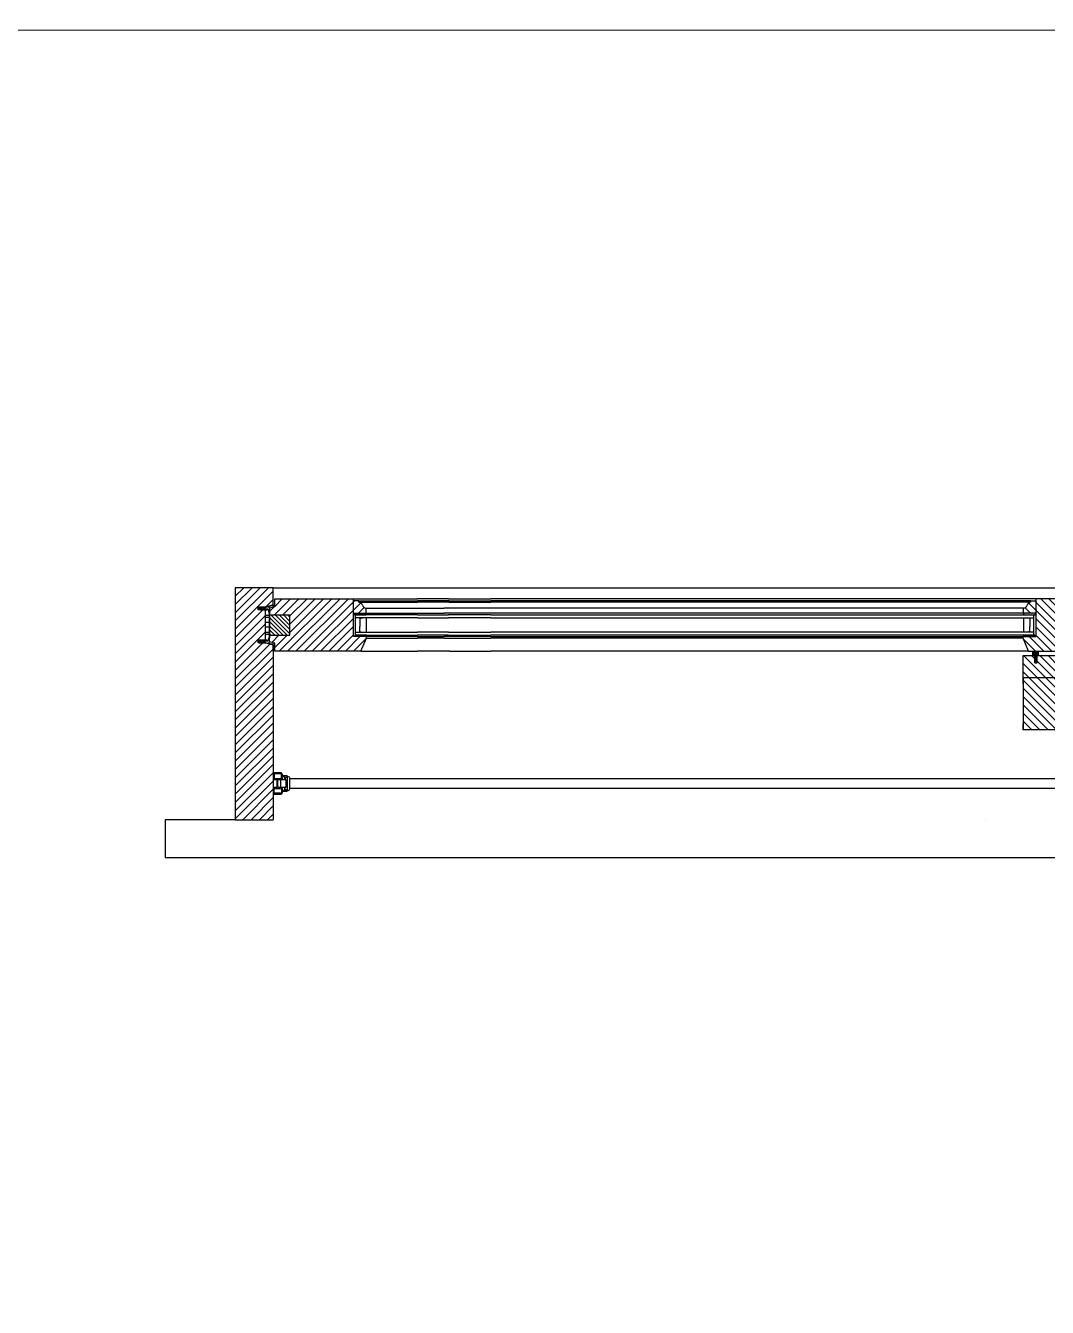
# Model space of a CAD drawing. Header units: inches. Extents: x 1985 to 11287, y 379 to 3234.
# Drawn here: x 8129.9 to 8173.7, y 1405.7 to 1460.6 of the extents above; entities that cross this region are included whole.
import ezdxf

# ---------------------------------------------------------------- set-up
doc = ezdxf.new("R2010")
doc.units = ezdxf.units.IN
doc.header["$MEASUREMENT"] = 0
for name, color, linetype in [('glass 99', 6, 'CONTINUOUS'), ('glazing tape 99', 7, 'CONTINUOUS'), ('hardware 99', 94, 'CONTINUOUS'), ('hatch 99', 1, 'CONTINUOUS'), ('screen 99', 4, 'CONTINUOUS'), ('separation 99', 3, 'CONTINUOUS'), ('weatherstripping 99', 5, 'CONTINUOUS'), ('wood detail 99', 7, 'CONTINUOUS')]:
    doc.layers.add(name, color=color, linetype=linetype)

msp = doc.modelspace()

# ---------------------------------------------------------------- hatches: boundary and pattern name
at = {"layer": 'glazing tape 99'}
h = msp.add_hatch(color=7, dxfattribs=at)
h.paths.add_polyline_path([(8144.497888, 1435.445459), (8143.997888, 1435.445459), (8143.997888, 1435.382959), (8144.497888, 1435.382959)])
h.paths.add_polyline_path([(8144.521388, 1434.507959), (8144.021388, 1434.507959), (8144.021388, 1434.445459), (8144.521388, 1434.445459)])
h = msp.add_hatch(color=7, dxfattribs=at)
h.paths.add_polyline_path([(8173.169886, 1435.445459), (8172.669886, 1435.445459), (8172.669886, 1435.382959), (8173.169886, 1435.382959)])
h.paths.add_polyline_path([(8173.146386, 1434.507959), (8172.646386, 1434.507959), (8172.646386, 1434.445459), (8173.146386, 1434.445459)])
at = {"layer": 'hardware 99'}
h = msp.add_hatch(dxfattribs=at)
h.set_pattern_fill('ANSI31', color=256, style=0)
h.set_pattern_definition([(135, (7821.28546, 139.6664), (0.088388348, 0.088388348), [])])
h.paths.add_polyline_path([(8140.361888, 1434.507959), (8141.236888, 1434.507959), (8141.236888, 1435.382959), (8140.361888, 1435.382959)])
at = {"layer": 'hatch 99'}
h = msp.add_hatch(dxfattribs=at)
h.set_pattern_fill('ANSI31', color=256, scale=2, style=0)
h.set_pattern_definition([(45, (8381.80447, 261.3368), (-0.176776695, 0.176776695), [])])
h.paths.add_polyline_path([(8144.341159, 1435.799771, 0.35125577), (8144.200951, 1435.921959), (8144.188688, 1435.921959), (8144.188688, 1435.984459), (8143.958873, 1435.984459), (8143.958873, 1435.445459), (8144.497888, 1435.445459), (8144.497888, 1435.671959, -0.380557848)], flags=17)
h.paths.add_polyline_path([(8143.958873, 1436.070459), (8140.583888, 1436.070459), (8140.583888, 1435.726711), (8140.361888, 1435.664201), (8140.361888, 1435.382959), (8141.236888, 1435.382959), (8141.236888, 1434.507959), (8140.361888, 1434.507959), (8140.361888, 1434.399441), (8140.361888, 1434.226717), (8140.583888, 1434.164207), (8140.583888, 1433.820459), (8144.280316, 1433.820459), (8144.521388, 1434.382959), (8144.521388, 1434.445459), (8143.958873, 1434.445459)])
h.paths.add_polyline_path([(8140.521388, 1436.539209), (8138.896388, 1436.539209), (8138.896388, 1426.601709), (8140.521388, 1426.601709), (8140.521388, 1434.086084), (8140.193388, 1434.176959), (8139.923331, 1434.176959), (8139.880888, 1434.176959), (8139.880888, 1434.301959), (8140.193388, 1434.301959), (8140.193388, 1435.588959), (8139.880888, 1435.588959), (8139.880888, 1435.713959), (8140.193388, 1435.713959), (8140.521388, 1435.804834)])
h = msp.add_hatch(dxfattribs=at)
h.set_pattern_fill('ANSI31', color=256, scale=2, style=0)
h.set_pattern_definition([(135, (7825.78546, 139.6664), (0.176776695, 0.176776695), [])])
h.paths.add_polyline_path([(8172.669886, 1435.671959, 0.375199902), (8172.826136, 1435.796959, -0.350781059), (8172.969264, 1435.921959), (8172.982386, 1435.921959), (8172.982386, 1435.984459), (8173.208901, 1435.984459), (8173.208901, 1435.445459), (8172.669886, 1435.445459)], flags=17)
h.paths.add_polyline_path([(8173.208901, 1436.070459), (8176.646386, 1436.070459), (8176.646386, 1433.820459), (8172.887458, 1433.820459), (8172.646386, 1434.382959), (8172.646386, 1434.445459), (8173.208901, 1434.445459)])
h.paths.add_polyline_path([(8174.583886, 1433.632963), (8174.583886, 1433.820459), (8176.646386, 1433.820459), (8176.646386, 1432.882959), (8174.958893, 1432.882959), (8174.583886, 1433.099469), (8174.583886, 1433.149707), (8174.948272, 1433.360085), (8175.229596, 1433.360085), (8175.229596, 1433.422585), (8174.948272, 1433.422585)])
h.paths.add_polyline_path([(8172.646386, 1433.632959), (8173.158739, 1433.632959), (8173.158739, 1433.319352), (8173.252739, 1433.319352), (8173.252739, 1433.632959), (8174.333893, 1433.632959), (8174.708886, 1433.416457), (8174.708886, 1433.366213), (8174.344506, 1433.155838), (8174.063176, 1433.155838), (8174.063176, 1433.093338), (8174.344506, 1433.093338), (8174.708886, 1432.882963), (8174.708886, 1432.695459), (8172.646386, 1432.695459)])
h.paths.add_polyline_path([(8172.646386, 1432.695459), (8176.083872, 1432.695459), (8176.083872, 1431.070459), (8176.646386, 1431.070459), (8176.646386, 1431.007959), (8176.405315, 1430.445459), (8172.646386, 1430.445459)])
h.paths.add_polyline_path([(8176.083872, 1432.609459), (8176.313686, 1432.609459), (8176.313686, 1432.546959), (8176.325949, 1432.546959, -0.35125577), (8176.466157, 1432.424771, 0.380557848), (8176.622886, 1432.296959), (8176.622886, 1432.070459), (8176.083872, 1432.070459)], flags=17)
at = {"layer": 'weatherstripping 99'}
h = msp.add_hatch(dxfattribs=at)
h.set_pattern_fill('ANSI36', color=256, scale=0.125, angle=315, style=0)
h.set_pattern_definition([(90, (6583.093287, 1621.455262), (0.015625, 0.02734375), [0.0390625, -0.0078125, 0, -0.0078125])])
h.paths.add_polyline_path([(8173.315239, 1433.817292), (8173.315239, 1433.662852), (8173.065239, 1433.662852), (8173.065239, 1433.830394)])
msp.add_hatch(color=256, dxfattribs=at).paths.add_polyline_path([(8173.315239, 1433.662852), (8173.315239, 1433.631879), (8173.219718, 1433.631861), (8173.189991, 1433.598271), (8173.189991, 1433.538477), (8173.252239, 1433.582013), (8173.252239, 1433.553716), (8173.189991, 1433.51018), (8173.189991, 1433.431292), (8173.252239, 1433.474828), (8173.252239, 1433.446531), (8173.173491, 1433.380006), (8173.158739, 1433.380006), (8173.158739, 1433.631849), (8173.065239, 1433.63183), (8173.065239, 1433.662852)])

# ---------------------------------------------------------------- linework, layer by layer
at = {"layer": 'glass 99', "color": 6}
for p, q in [((8146.704162, 1435.382959), (8143.997888, 1435.382959)), ((8144.052573, 1434.507959), (8144.052573, 1435.382959)), ((8146.704162, 1435.257959), (8144.052573, 1435.257959)), ((8144.233507, 1435.227968), (8144.34129, 1435.257959)), ((8144.497888, 1435.257959), (8144.497888, 1434.632959)), ((8146.704162, 1435.382959), (8148.036256, 1435.382959)), ((8146.704162, 1435.257959), (8148.036256, 1435.257959)), ((8149.850492, 1435.382959), (8148.036256, 1435.382959)), ((8149.850492, 1435.257959), (8148.036256, 1435.257959)), ((8149.850492, 1435.382959), (8173.169886, 1435.382959)), ((8149.850492, 1435.257959), (8173.115201, 1435.257959)), ((8172.667512, 1435.257959), (8172.667512, 1434.632959)), ((8172.931892, 1435.227968), (8172.82411, 1435.257959)), ((8173.115201, 1434.507959), (8173.115201, 1435.382959)), ((8144.233507, 1435.227968), (8144.233507, 1434.882959)), ((8144.233507, 1434.66295), (8144.233507, 1434.882959)), ((8172.931892, 1435.227968), (8172.931892, 1434.882959)), ((8172.931892, 1434.66295), (8172.931892, 1434.882959)), ((8144.021388, 1434.507959), (8146.704162, 1434.507959)), ((8144.052573, 1434.632959), (8146.704162, 1434.632959)), ((8144.233507, 1434.66295), (8144.34129, 1434.632959)), ((8148.036256, 1434.632959), (8146.704162, 1434.632959)), ((8148.036256, 1434.507959), (8146.704162, 1434.507959)), ((8148.036256, 1434.632959), (8149.850492, 1434.632959)), ((8148.036256, 1434.507959), (8149.850492, 1434.507959)), ((8173.115201, 1434.632959), (8149.850492, 1434.632959)), ((8173.146386, 1434.507959), (8149.850492, 1434.507959)), ((8172.931892, 1434.66295), (8172.82411, 1434.632959))]:
    msp.add_line(p, q, dxfattribs=at)
at = {"layer": 'glazing tape 99', "color": 7}
for p, q in [((8143.997888, 1435.445459), (8143.997888, 1435.382959)), ((8144.497888, 1435.445459), (8144.497888, 1435.382959)), ((8172.669886, 1435.445459), (8172.669886, 1435.382959)), ((8173.169886, 1435.445459), (8173.169886, 1435.382959))]:
    msp.add_line(p, q, dxfattribs=at)
at = {"layer": 'glazing tape 99'}
for p, q in [((8143.997888, 1435.382959), (8144.497888, 1435.382959)), ((8172.669886, 1435.382959), (8173.169886, 1435.382959)), ((8144.021388, 1434.507959), (8144.021388, 1434.445459)), ((8144.521388, 1434.507959), (8144.021388, 1434.507959)), ((8144.521388, 1434.507959), (8144.521388, 1434.445459)), ((8172.646386, 1434.507959), (8172.646386, 1434.445459)), ((8172.646386, 1434.507959), (8173.146386, 1434.507959)), ((8173.146386, 1434.507959), (8173.146386, 1434.445459))]:
    msp.add_line(p, q, dxfattribs=at)
at = {"layer": 'hardware 99'}
for p, q in [((8140.361888, 1435.350459), (8140.193388, 1435.350459)), ((8140.361888, 1435.260459), (8140.193388, 1435.260459)), ((8140.361888, 1435.382959), (8140.361888, 1434.507959)), ((8140.583888, 1435.770459), (8140.397316, 1435.770459)), ((8140.361888, 1435.045459), (8140.193388, 1435.045459)), ((8140.361888, 1434.845459), (8140.193388, 1434.845459)), ((8140.361888, 1434.630459), (8140.193388, 1434.630459)), ((8140.361888, 1434.540459), (8140.193388, 1434.540459)), ((8140.583888, 1434.120459), (8140.397316, 1434.120459))]:
    msp.add_line(p, q, dxfattribs=at)
at = {"layer": 'screen 99'}
for p, q in [((8140.836348, 1428.30274), (8140.836348, 1428.003528)), ((8140.856033, 1428.322425), (8141.05682, 1428.322425)), ((8141.033198, 1428.42085), (8141.09619, 1428.42085)), ((8141.033198, 1428.42085), (8141.033198, 1428.322425)), ((8141.05682, 1428.322425), (8141.05682, 1427.983843)), ((8141.115875, 1428.440535), (8141.115875, 1428.456283)), ((8141.132677, 1428.466988), (8141.199887, 1428.435647)), ((8141.13556, 1427.857859), (8141.13556, 1428.448409)), ((8141.233985, 1427.924143), (8141.233985, 1428.382125)), ((8141.05682, 1427.983843), (8140.856033, 1427.983843)), ((8141.033198, 1427.885418), (8141.033198, 1427.983843)), ((8141.033198, 1427.885418), (8141.09619, 1427.885418)), ((8141.115875, 1427.865733), (8141.115875, 1427.849985)), ((8141.132677, 1427.839281), (8141.199887, 1427.870621))]:
    msp.add_line(p, q, dxfattribs=at)
msp.add_lwpolyline([(8140.934773, 1428.448409), (8140.985954, 1428.448409, -0.414213562), (8140.997765, 1428.436598), (8140.997765, 1428.338173, 0.414213562), (8141.005639, 1428.330299), (8141.025324, 1428.330299, 0.414213562), (8141.033198, 1428.338173), (8141.033198, 1428.416913, -0.414213562), (8141.045009, 1428.428724), (8141.100127, 1428.428724, 0.414213562), (8141.111938, 1428.440535), (8141.111938, 1428.448409, 0.414213562), (8141.072568, 1428.487779), (8140.934773, 1428.487779, -0.414213562), (8140.915088, 1428.507464), (8140.915088, 1428.53896, 0.414213562), (8140.848159, 1428.605889), (8140.548947, 1428.605889, 0.414213562), (8140.521388, 1428.57833), (8140.521388, 1428.357858, 0.414213562), (8140.548947, 1428.330299), (8140.659183, 1428.330299, -0.414213562), (8140.670994, 1428.318488), (8140.670994, 1427.98778, -0.414213562), (8140.659183, 1427.975969), (8140.548947, 1427.975969, 0.414213562), (8140.521388, 1427.94841), (8140.521388, 1427.727938, 0.414213562), (8140.548947, 1427.700379), (8140.848159, 1427.700379, 0.414213562), (8140.915088, 1427.767308), (8140.915088, 1427.798804, -0.414213562), (8140.934773, 1427.818489), (8141.072568, 1427.818489, 0.414213562), (8141.111938, 1427.857859), (8141.111938, 1427.865733, 0.414213562), (8141.100127, 1427.877544), (8141.045009, 1427.877544, -0.414213562), (8141.033198, 1427.889355), (8141.033198, 1427.968095, 0.414213562), (8141.025324, 1427.975969), (8141.005639, 1427.975969, 0.414213562), (8140.997765, 1427.968095), (8140.997765, 1427.86967, -0.414213562), (8140.985954, 1427.857859), (8140.926899, 1427.857859, -0.414213562), (8140.915088, 1427.86967), (8140.915088, 1427.936599, 0.414213562), (8140.875718, 1427.975969), (8140.730049, 1427.975969, -0.414213562), (8140.718238, 1427.98778), (8140.718238, 1428.135276, 0.131652498), (8140.717183, 1428.139213), (8140.711419, 1428.149197, -0.267949192), (8140.711419, 1428.157071), (8140.717183, 1428.167055, 0.131652498), (8140.718238, 1428.170992), (8140.718238, 1428.318488, -0.414213562), (8140.730049, 1428.330299), (8140.875718, 1428.330299, 0.414213562), (8140.915088, 1428.369669), (8140.915088, 1428.436598, -0.414213562), (8140.926899, 1428.448409), (8140.985954, 1428.448409)], format="xyb", dxfattribs=at)
for points in [[(8140.848159, 1428.566519), (8140.572569, 1428.566519, 0.414213562), (8140.560758, 1428.554708), (8140.560758, 1428.38148, 0.414213562), (8140.572569, 1428.369669), (8140.863907, 1428.369669, 0.414213562), (8140.875718, 1428.38148), (8140.875718, 1428.53896, 0.414213562)], [(8140.848159, 1427.739749), (8140.572569, 1427.739749, -0.414213562), (8140.560758, 1427.75156), (8140.560758, 1427.924788, -0.414213562), (8140.572569, 1427.936599), (8140.863907, 1427.936599, -0.414213562), (8140.875718, 1427.924788), (8140.875718, 1427.767308, -0.414213562)]]:
    msp.add_lwpolyline(points, format="xyb", close=True, dxfattribs=at)
for points in [[(8199.550003, 1428.349984), (8141.233985, 1428.349984)], [(8141.233985, 1427.956284), (8199.550003, 1427.956284)]]:
    msp.add_lwpolyline(points, dxfattribs=at)
for centre, radius, start, end in [((8140.856033, 1428.30274), 0.019685, 90, 180), ((8141.09619, 1428.440535), 0.019685, 270, 0), ((8141.127686, 1428.456283), 0.011811, 65, 180), ((8141.17493, 1428.382125), 0.059055, 0, 65), ((8140.856033, 1428.003528), 0.019685, 180, 270), ((8141.09619, 1427.865733), 0.019685, 0, 90), ((8141.127686, 1427.849985), 0.011811, 180, 295), ((8141.17493, 1427.924143), 0.059055, 295, 0)]:
    msp.add_arc(centre, radius, start, end, dxfattribs=at)
at = {"layer": 'screen 99', "extrusion": (0, 0, -1)}
msp.add_ellipse((8141.141762, 1428.448409), major_axis=(0, 0.014342), ratio=0.432412463, start_param=-1.570796327, end_param=0, dxfattribs=at)
at = {"layer": 'screen 99'}
msp.add_ellipse((8141.141762, 1427.857859), major_axis=(0, 0.014342), ratio=0.432412463, start_param=1.570796327, end_param=3.141592654, dxfattribs=at)
at = {"layer": 'separation 99', "color": 3}
msp.add_lwpolyline([(7876.573778, 1460.358828), (8777.601674, 1460.629696), (8777.601674, 1223.895804), (7876.573778, 1223.624935)], close=True, dxfattribs=at)
at = {"layer": 'weatherstripping 99'}
for p, q in [((8139.923234, 1435.713959), (8140.212464, 1435.713959)), ((8139.923234, 1435.713959), (8139.923234, 1435.650959)), ((8139.923234, 1435.650959), (8139.981503, 1435.59269)), ((8139.96566, 1435.650959), (8140.050395, 1435.650959)), ((8139.96566, 1435.650959), (8140.02393, 1435.59269)), ((8139.981503, 1435.59269), (8140.02393, 1435.59269)), ((8140.050395, 1435.650959), (8140.108664, 1435.59269)), ((8140.092821, 1435.650959), (8140.193234, 1435.650959)), ((8140.092821, 1435.650959), (8140.15109, 1435.59269)), ((8140.108664, 1435.59269), (8140.15109, 1435.59269)), ((8140.193234, 1435.650959), (8140.193234, 1435.61269)), ((8140.212464, 1435.713959), (8140.403332, 1435.772126)), ((8140.213234, 1435.59269), (8140.233234, 1435.59269)), ((8140.253234, 1435.650959), (8140.253234, 1435.61269)), ((8140.403332, 1435.772126), (8140.313887, 1435.713959)), ((8140.356119, 1435.413959), (8140.328979, 1435.51747)), ((8140.356119, 1435.661834), (8140.356119, 1435.413959)), ((8139.923331, 1434.239959), (8139.9816, 1434.298228)), ((8139.923331, 1434.176959), (8139.923331, 1434.239959)), ((8139.923331, 1434.176959), (8140.212561, 1434.176959)), ((8139.965758, 1434.239959), (8140.024027, 1434.298228)), ((8139.965758, 1434.239959), (8140.050492, 1434.239959)), ((8139.9816, 1434.298228), (8140.024027, 1434.298228)), ((8140.050492, 1434.239959), (8140.108761, 1434.298228)), ((8140.092918, 1434.239959), (8140.151187, 1434.298228)), ((8140.092918, 1434.239959), (8140.193331, 1434.239959)), ((8140.108761, 1434.298228), (8140.151187, 1434.298228)), ((8140.193331, 1434.239959), (8140.193331, 1434.278228)), ((8140.212561, 1434.176959), (8140.403422, 1434.118767)), ((8140.213331, 1434.298228), (8140.233331, 1434.298228)), ((8140.253331, 1434.239959), (8140.253331, 1434.278228)), ((8140.403422, 1434.118767), (8140.313984, 1434.176959)), ((8140.356216, 1434.476959), (8140.329076, 1434.373449)), ((8140.356216, 1434.229084), (8140.356216, 1434.476959)), ((8173.065239, 1433.63183), (8173.065239, 1433.830394)), ((8173.065239, 1433.830394), (8173.315239, 1433.830394)), ((8173.065239, 1433.662852), (8173.315239, 1433.662852)), ((8173.158739, 1433.631849), (8173.065239, 1433.63183)), ((8173.158739, 1433.631849), (8173.158739, 1433.380006)), ((8173.219718, 1433.631861), (8173.189991, 1433.598271)), ((8173.189991, 1433.598271), (8173.189991, 1433.538477)), ((8173.315239, 1433.631879), (8173.219718, 1433.631861)), ((8173.315239, 1433.631879), (8173.315239, 1433.830394)), ((8173.173491, 1433.380006), (8173.158739, 1433.380006)), ((8173.158739, 1433.380006), (8173.173491, 1433.380006)), ((8173.173491, 1433.380006), (8173.252239, 1433.446531)), ((8173.189991, 1433.538477), (8173.252239, 1433.582013)), ((8173.189991, 1433.51018), (8173.252239, 1433.553716)), ((8173.189991, 1433.51018), (8173.189991, 1433.431292)), ((8173.189991, 1433.431292), (8173.252239, 1433.474828)), ((8173.252239, 1433.553716), (8173.252239, 1433.582013)), ((8173.252239, 1433.446531), (8173.252239, 1433.474828))]:
    msp.add_line(p, q, dxfattribs=at)
for centre, radius, start, end in [((8140.213234, 1435.61269), 0.02, 180, 270), ((8140.233234, 1435.61269), 0.02, 270, 0), ((8140.12997, 1435.492782), 0.200534, 7.0714371, 52.0714371), ((8140.29857, 1435.658379), 0.057652, 3.4364526, 74.5927882), ((8140.213331, 1434.278228), 0.02, 90, 180), ((8140.233331, 1434.278228), 0.02, 0, 90), ((8140.130067, 1434.398136), 0.200534, 307.9285629, 352.9285629), ((8140.298667, 1434.23254), 0.057652, 285.4072118, 356.5635474)]:
    msp.add_arc(centre, radius, start, end, dxfattribs=at)
at = {"layer": 'wood detail 99', "color": 0}
for p, q in [((8140.521388, 1436.539209), (8138.896388, 1436.539209)), ((8139.843479, 1436.539209), (8138.896388, 1436.539209)), ((8138.896388, 1436.539209), (8138.896388, 1426.601709)), ((8140.583888, 1436.070459), (8143.958873, 1436.070459)), ((8138.896388, 1435.570459), (8138.896388, 1434.257959)), ((8138.896388, 1435.570459), (8138.896388, 1434.257959)), ((8138.896388, 1435.132959), (8138.896388, 1434.257959)), ((8138.896388, 1435.132959), (8138.896388, 1434.257959)), ((8144.280316, 1433.820459), (8140.583888, 1433.820459)), ((8172.646386, 1433.632959), (8173.158739, 1433.632959)), ((8172.887458, 1433.820459), (8176.646386, 1433.820459)), ((8172.887458, 1433.820459), (8176.646386, 1433.820459)), ((8173.252739, 1433.632959), (8174.333893, 1433.632959)), ((8172.646386, 1432.695459), (8176.083872, 1432.695459)), ((8172.646386, 1432.695459), (8176.083872, 1432.695459)), ((8172.708886, 1432.695459), (8176.083872, 1432.695459)), ((8176.405315, 1430.445459), (8172.646386, 1430.445459)), ((8176.405315, 1430.445459), (8172.708886, 1430.445459))]:
    msp.add_line(p, q, dxfattribs=at)
at = {"layer": 'wood detail 99'}
for p, q in [((8140.521388, 1435.804834), (8140.521388, 1436.539209)), ((8140.521388, 1436.539209), (8208.771385, 1436.539209)), ((8140.521388, 1435.804834), (8140.193388, 1435.713959)), ((8140.583888, 1435.726711), (8140.583888, 1436.070459)), ((8143.958873, 1436.070459), (8146.704162, 1436.070459)), ((8144.188688, 1435.984459), (8146.704162, 1435.984459)), ((8144.188688, 1435.921959), (8146.704162, 1435.921959)), ((8148.036256, 1436.070459), (8146.704162, 1436.070459)), ((8148.063041, 1435.984459), (8146.704162, 1435.984459)), ((8148.063041, 1435.921959), (8146.704162, 1435.921959)), ((8148.036256, 1436.070459), (8149.850492, 1436.070459)), ((8148.063041, 1435.984459), (8149.850492, 1435.984459)), ((8148.063041, 1435.921959), (8149.850492, 1435.921959)), ((8173.208901, 1436.070459), (8149.850492, 1436.070459)), ((8172.982386, 1435.984459), (8149.850492, 1435.984459)), ((8172.982386, 1435.921959), (8149.850492, 1435.921959)), ((8176.646386, 1436.070459), (8173.208901, 1436.070459)), ((8139.880888, 1435.588959), (8139.880888, 1435.713959)), ((8140.193388, 1435.713959), (8139.880888, 1435.713959)), ((8140.193388, 1435.588959), (8139.880888, 1435.588959)), ((8140.193388, 1434.301959), (8140.193388, 1435.588959)), ((8140.583888, 1435.726711), (8140.361888, 1435.664201)), ((8140.361888, 1434.226717), (8140.361888, 1435.664201)), ((8140.361888, 1435.382959), (8141.236888, 1435.382959)), ((8141.236888, 1434.507959), (8141.236888, 1435.382959)), ((8144.497888, 1435.671959), (8146.704162, 1435.671959)), ((8144.497888, 1435.445459), (8146.704162, 1435.445459)), ((8146.704162, 1435.671959), (8147.839827, 1435.671959)), ((8146.704162, 1435.445459), (8147.839827, 1435.445459)), ((8149.850492, 1435.671959), (8147.839827, 1435.671959)), ((8149.850492, 1435.445459), (8147.839827, 1435.445459)), ((8172.669886, 1435.671959), (8149.850492, 1435.671959)), ((8172.669886, 1435.445459), (8149.850492, 1435.445459)), ((8139.880888, 1434.176959), (8139.880888, 1434.301959)), ((8140.193388, 1434.301959), (8139.880888, 1434.301959)), ((8140.193388, 1434.176959), (8139.880888, 1434.176959)), ((8140.521388, 1434.086084), (8140.193388, 1434.176959)), ((8140.361888, 1434.507959), (8141.236888, 1434.507959)), ((8140.361888, 1434.49919), (8140.361888, 1434.399441)), ((8140.583888, 1434.164207), (8140.361888, 1434.226717)), ((8140.583888, 1433.820459), (8140.583888, 1434.164207)), ((8144.521388, 1434.445459), (8143.958873, 1434.445459)), ((8146.704162, 1434.445459), (8144.521388, 1434.445459)), ((8144.521388, 1434.382959), (8144.521388, 1434.445459)), ((8146.704162, 1434.445459), (8147.839827, 1434.445459)), ((8149.850492, 1434.445459), (8147.839827, 1434.445459)), ((8149.850492, 1434.445459), (8172.646386, 1434.445459)), ((8172.646386, 1434.382959), (8172.646386, 1434.445459)), ((8172.646386, 1434.445459), (8173.208901, 1434.445459)), ((8140.521388, 1433.820459), (8140.521388, 1434.086084)), ((8140.521388, 1434.086084), (8140.521388, 1426.601709)), ((8144.280316, 1433.820459), (8146.704162, 1433.820459)), ((8148.080898, 1433.820459), (8146.704162, 1433.820459)), ((8148.080898, 1433.820459), (8149.850492, 1433.820459)), ((8172.887458, 1433.820459), (8149.850492, 1433.820459)), ((8172.646386, 1432.695459), (8172.646386, 1433.632959)), ((8173.158739, 1433.632959), (8173.158739, 1433.380006)), ((8173.158739, 1433.319352), (8173.158739, 1433.631849)), ((8173.252739, 1433.319352), (8173.252739, 1433.632959)), ((8172.646386, 1432.429834), (8172.646386, 1433.164209)), ((8172.646386, 1432.695459), (8172.646386, 1430.445459)), ((8172.646386, 1430.445459), (8172.646386, 1430.711084)), ((8138.896388, 1426.601709), (8135.896388, 1426.601709)), ((8135.896388, 1426.601709), (8135.896388, 1424.976709)), ((8138.896388, 1426.601709), (8140.521388, 1426.601709)), ((8138.896388, 1426.601709), (8138.896388, 1426.601709)), ((8171.021386, 1426.601709), (8171.021386, 1426.601709)), ((8135.896388, 1424.976709), (8245.521383, 1424.976709))]:
    msp.add_line(p, q, dxfattribs=at)
at = {"layer": 'wood detail 99', "color": 7}
for p, q in [((8143.958873, 1434.445459), (8143.958873, 1436.070459)), ((8144.188688, 1435.984459), (8143.958873, 1435.984459)), ((8144.188688, 1435.921959), (8144.188688, 1435.984459)), ((8172.982386, 1435.921959), (8172.982386, 1435.984459)), ((8172.982386, 1435.984459), (8173.208901, 1435.984459)), ((8173.208901, 1434.445459), (8173.208901, 1436.070459)), ((8143.958873, 1435.445459), (8144.497888, 1435.445459)), ((8144.497888, 1435.445459), (8144.497888, 1435.671959)), ((8172.669886, 1435.445459), (8172.669886, 1435.671959)), ((8173.208901, 1435.445459), (8172.669886, 1435.445459)), ((8144.280316, 1433.820459), (8144.521388, 1434.382959)), ((8144.521388, 1434.382959), (8146.704162, 1434.382959)), ((8147.839827, 1434.382959), (8146.704162, 1434.382959)), ((8147.839827, 1434.382959), (8149.850492, 1434.382959)), ((8172.646386, 1434.382959), (8149.850492, 1434.382959)), ((8172.887458, 1433.820459), (8172.646386, 1434.382959)), ((8173.158739, 1433.319352), (8173.252739, 1433.319352))]:
    msp.add_line(p, q, dxfattribs=at)
for centre, radius, start, end in [((8144.194819, 1435.773387), 0.148699, 9.1212265, 92.3632261), ((8144.491327, 1435.823914), 0.152097, 190.2080197, 272.4723638), ((8172.676447, 1435.823914), 0.152097, 267.5276362, 349.7919803), ((8172.975825, 1435.770004), 0.152097, 87.5276362, 169.7919803)]:
    msp.add_arc(centre, radius, start, end, dxfattribs=at)

doc.saveas('drawing.dxf')
